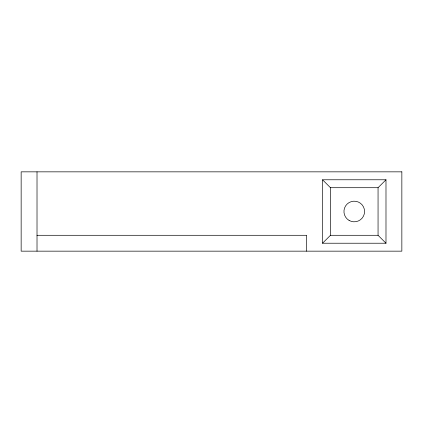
<?xml version="1.0" encoding="UTF-8"?>
<svg xmlns="http://www.w3.org/2000/svg" width="423" height="423" viewBox="0 0 423 423"><rect width="100%" height="100%" fill="white"/><g stroke="black" fill="none" stroke-linecap="round" stroke-linejoin="round"><path stroke-width="0.63" d="M322.538 243.225L330.469 235.294L330.469 187.706L322.538 179.775L385.988 179.775L385.988 243.225L322.538 243.225L322.538 179.775M385.988 243.225L378.056 235.294L378.056 187.706L385.988 179.775M330.469 187.706L378.056 187.706M37.013 235.294L306.675 235.294L306.675 251.156M330.469 235.294L378.056 235.294M37.013 171.844L37.013 251.156M401.85 171.844L21.15 171.844L21.15 251.156L401.85 251.156L401.85 171.844M349.107 220.431A10.311 10.311 0 0 0 364.573 211.5A10.311 10.311 0 0 0 349.107 202.569A10.311 10.311 0 0 0 349.107 220.431"/></g></svg>
